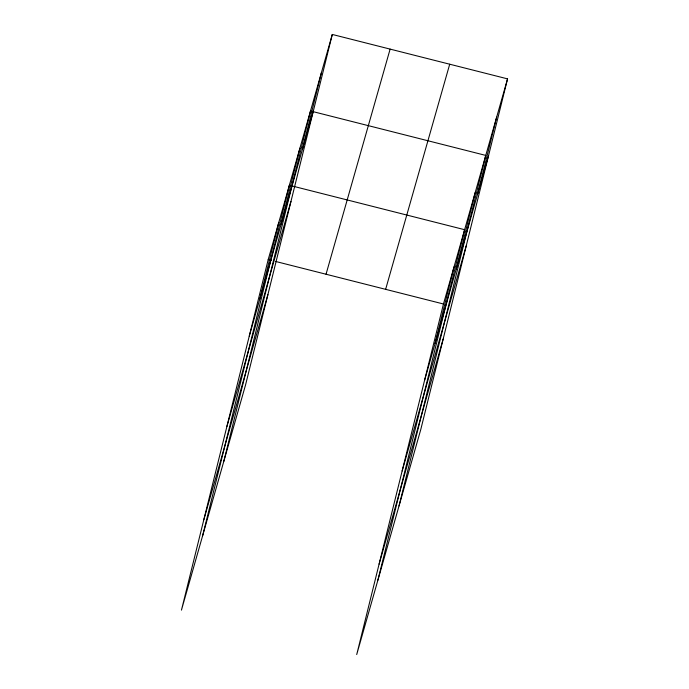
<?xml version="1.0" encoding="UTF-8"?>
<svg xmlns="http://www.w3.org/2000/svg" width="689" height="689" viewBox="0 0 689 689"><rect width="100%" height="100%" fill="white"/><g stroke="black" fill="none" stroke-linecap="round" stroke-linejoin="round"><path stroke-width="1.03" d="M332.287 34.45L268.202 259.572L181.448 610.127L245.534 385.005L332.287 34.45L507.552 78.873L420.798 429.428L356.713 654.55L443.466 303.995L507.552 78.873M259.822 299.017L278.778 222.426M202.592 535.844L289.354 185.281L464.619 229.704L377.865 580.259M280.966 224.726L299.922 148.135M223.744 461.552L310.498 110.989L485.762 155.413L399.009 505.967M302.437 149.315L321.393 72.724M435.086 343.441L454.042 266.85M456.239 269.149L475.186 192.558M477.701 193.73L496.657 117.139M249.246 336.163L313.331 111.041M226.87 426.577L290.956 201.446M203.823 519.721L267.909 294.599M326.043 274.231L390.12 49.108M385.633 289.337L449.71 64.215M424.51 380.586L488.596 155.464M402.135 470.992L466.22 245.87M379.088 564.145L443.173 339.014M268.202 259.572L271.302 260.356M275.428 261.407L443.466 303.995"/></g></svg>
